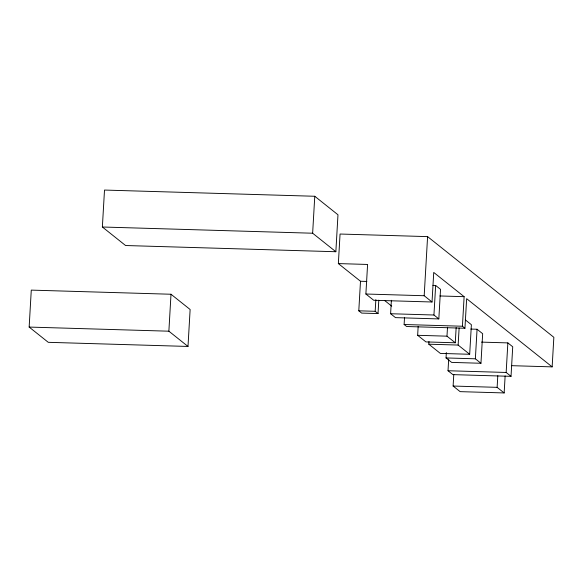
<?xml version="1.0" encoding="UTF-8"?>
<svg xmlns="http://www.w3.org/2000/svg" width="583" height="583" viewBox="0 0 583 583"><rect width="100%" height="100%" fill="white"/><g stroke="black" fill="none" stroke-linecap="round" stroke-linejoin="round"><path stroke-width="0.87" d="M29.15 327.07L31.278 290.115L171.001 294.247L190.131 309.5L187.996 346.448L48.272 342.323L29.15 327.07L168.873 331.195L187.996 346.448M102.368 227.006L104.503 190.058L314.769 196.267L337.98 214.784L335.852 251.732L125.585 245.523L102.368 227.006L312.641 233.222L335.852 251.732M168.873 331.195L171.001 294.247M312.641 233.222L314.769 196.267M366.867 281.443L360.498 281.254L338.351 263.589L340.057 234.031L427.594 236.618L553.85 337.309L552.145 366.875L511.531 365.672M378.804 300.136L378.032 313.574L361.649 313.093L358.793 310.812L360.498 281.254M552.145 366.875L466.648 298.685L464.942 328.244L462.421 326.232L464.126 296.674L433.737 272.436L432.032 301.994L373.725 300.274L365.884 294.014L367.589 264.456L338.351 263.589M378.032 313.574L375.175 311.3L375.853 299.655M432.936 285.371L435.647 285.451L440.537 289.35L438.831 318.916L395.493 317.633L390.61 313.734L391.382 300.296M464.942 328.244L406.642 326.516L404.121 324.512L404.536 317.341M456.154 327.551L455.272 342.782L425.947 341.915L417.654 335.305L418.171 326.349M432.032 301.994L424.184 295.734L427.594 236.618M465.27 319.841L471.385 324.709L469.679 354.275L440.347 353.407L428.811 344.203L428.964 341.514M438.831 318.916L433.941 315.009L435.647 285.451M455.272 342.782L446.986 336.172L447.504 327.216M470.853 329.067L477.069 329.249L482.666 333.709L480.96 363.267L451.636 362.4L446.039 357.94L446.345 352.569M481.514 342.119L507.859 342.899L512.727 346.783L511.021 376.341L452.889 374.621L448.021 370.737L448.691 359.092M505.133 375.926L504.157 392.942L460.14 391.645L453.115 386.041L453.785 374.395M469.679 354.275L458.136 345.063L459.12 328.047M480.96 363.267L475.364 358.807L477.069 329.249M504.157 392.942L497.131 387.345L497.802 375.7M511.021 376.341L506.153 372.457L507.859 342.899M439.91 295.96L464.126 296.674M365.884 294.014L424.184 295.734M358.793 310.812L375.175 311.3M390.61 313.734L433.941 315.009M404.121 324.512L462.421 326.232M417.654 335.305L446.986 336.172M428.811 344.203L458.136 345.063M446.039 357.94L475.364 358.807M448.021 370.737L506.153 372.457M453.115 386.041L497.131 387.345M384.627 300.493L391.718 306.148"/></g></svg>
